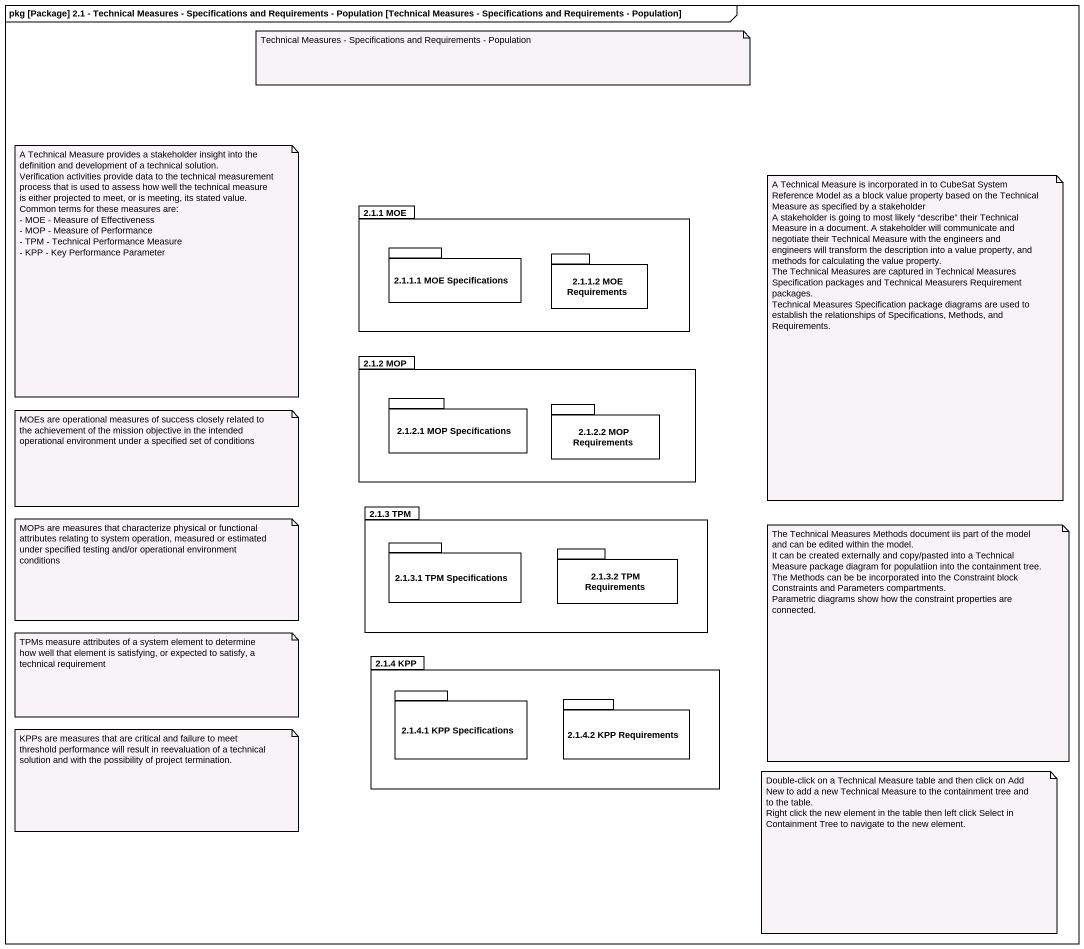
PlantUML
@startuml
mainframe pkg [Package] 2.1 - Technical Measures - Specifications and Requirements - Population [Technical Measures - Specifications and Requirements - Population]
package "2.1.1 MOE" as p2_1_1_MOE {
  package "2.1.1.1 MOE Specifications" as p2_1_1_1_MOE_Specifications {
  }
  package "2.1.1.2 MOE Requirements" as p2_1_1_2_MOE_Requirements {
  }
}
package "2.1.2 MOP" as p2_1_2_MOP {
  package "2.1.2.1 MOP Specifications" as p2_1_2_1_MOP_Specifications {
  }
  package "2.1.2.2 MOP Requirements" as p2_1_2_2_MOP_Requirements {
  }
}
package "2.1.3 TPM" as p2_1_3_TPM {
  package "2.1.3.1 TPM Specifications" as p2_1_3_1_TPM_Specifications {
  }
  package "2.1.3.2 TPM Requirements" as p2_1_3_2_TPM_Requirements {
  }
}
package "2.1.4 KPP" as p2_1_4_KPP {
  package "2.1.4.1 KPP Specifications" as p2_1_4_1_KPP_Specifications {
  }
  package "2.1.4.2 KPP Requirements" as p2_1_4_2_KPP_Requirements {
  }
}
note as N1
  Technical Measures - Specifications and Requirements - Population
end note
note as N2
  A Technical Measure provides a stakeholder insight into the definition and development of a technical solution.
  Verification activities provide data to the technical measurement process that is used to assess how well the technical measure is either projected to meet, or is meeting, its stated value.
  Common terms for these measures are:
  - MOE - Measure of Effectiveness
  - MOP - Measure of Performance
  - TPM - Technical Performance Measure
  - KPP - Key Performance Parameter
end note
note as N3
  A Technical Measure is incorporated in to CubeSat System Reference Model as a block value property based on the Technical Measure as specified by a stakeholder
  A stakeholder is going to most likely “describe” their Technical Measure in a document. A stakeholder will communicate and negotiate their Technical Measure with the engineers and engineers will transform the description into a value property, and methods for calculating the value property.
  The Technical Measures are captured in Technical Measures Specification packages and Technical Measurers Requirement packages.
  Technical Measures Specification package diagrams are used to establish the relationships of Specifications, Methods, and Requirements.
end note
note as N4
  MOEs are operational measures of success closely related to the achievement of the mission objective in the intended operational environment under a specified set of conditions
end note
note as N5
  MOPs are measures that characterize physical or functional attributes relating to system operation, measured or estimated under specified testing and/or operational environment conditions
end note
note as N6
  The Technical Measures Methods document iis part of the model and can be edited within the model.
  It can be created externally and copy/pasted into a Technical Measure package diagram for populatiion into the containment tree.
  The Methods can be be incorporated into the Constraint block Constraints and Parameters compartments.
  Parametric diagrams show how the constraint properties are connected.
end note
note as N7
  TPMs measure attributes of a system element to determine how well that element is satisfying, or expected to satisfy, a technical requirement
end note
note as N8
  KPPs are measures that are critical and failure to meet threshold performance will result in reevaluation of a technical solution and with the possibility of project termination.
end note
note as N9
  Double-click on a Technical Measure table and then click on Add New to add a new Technical Measure to the containment tree and to the table.
  Right click the new element in the table then left click Select in Containment Tree to navigate to the new element.
end note
@enduml
